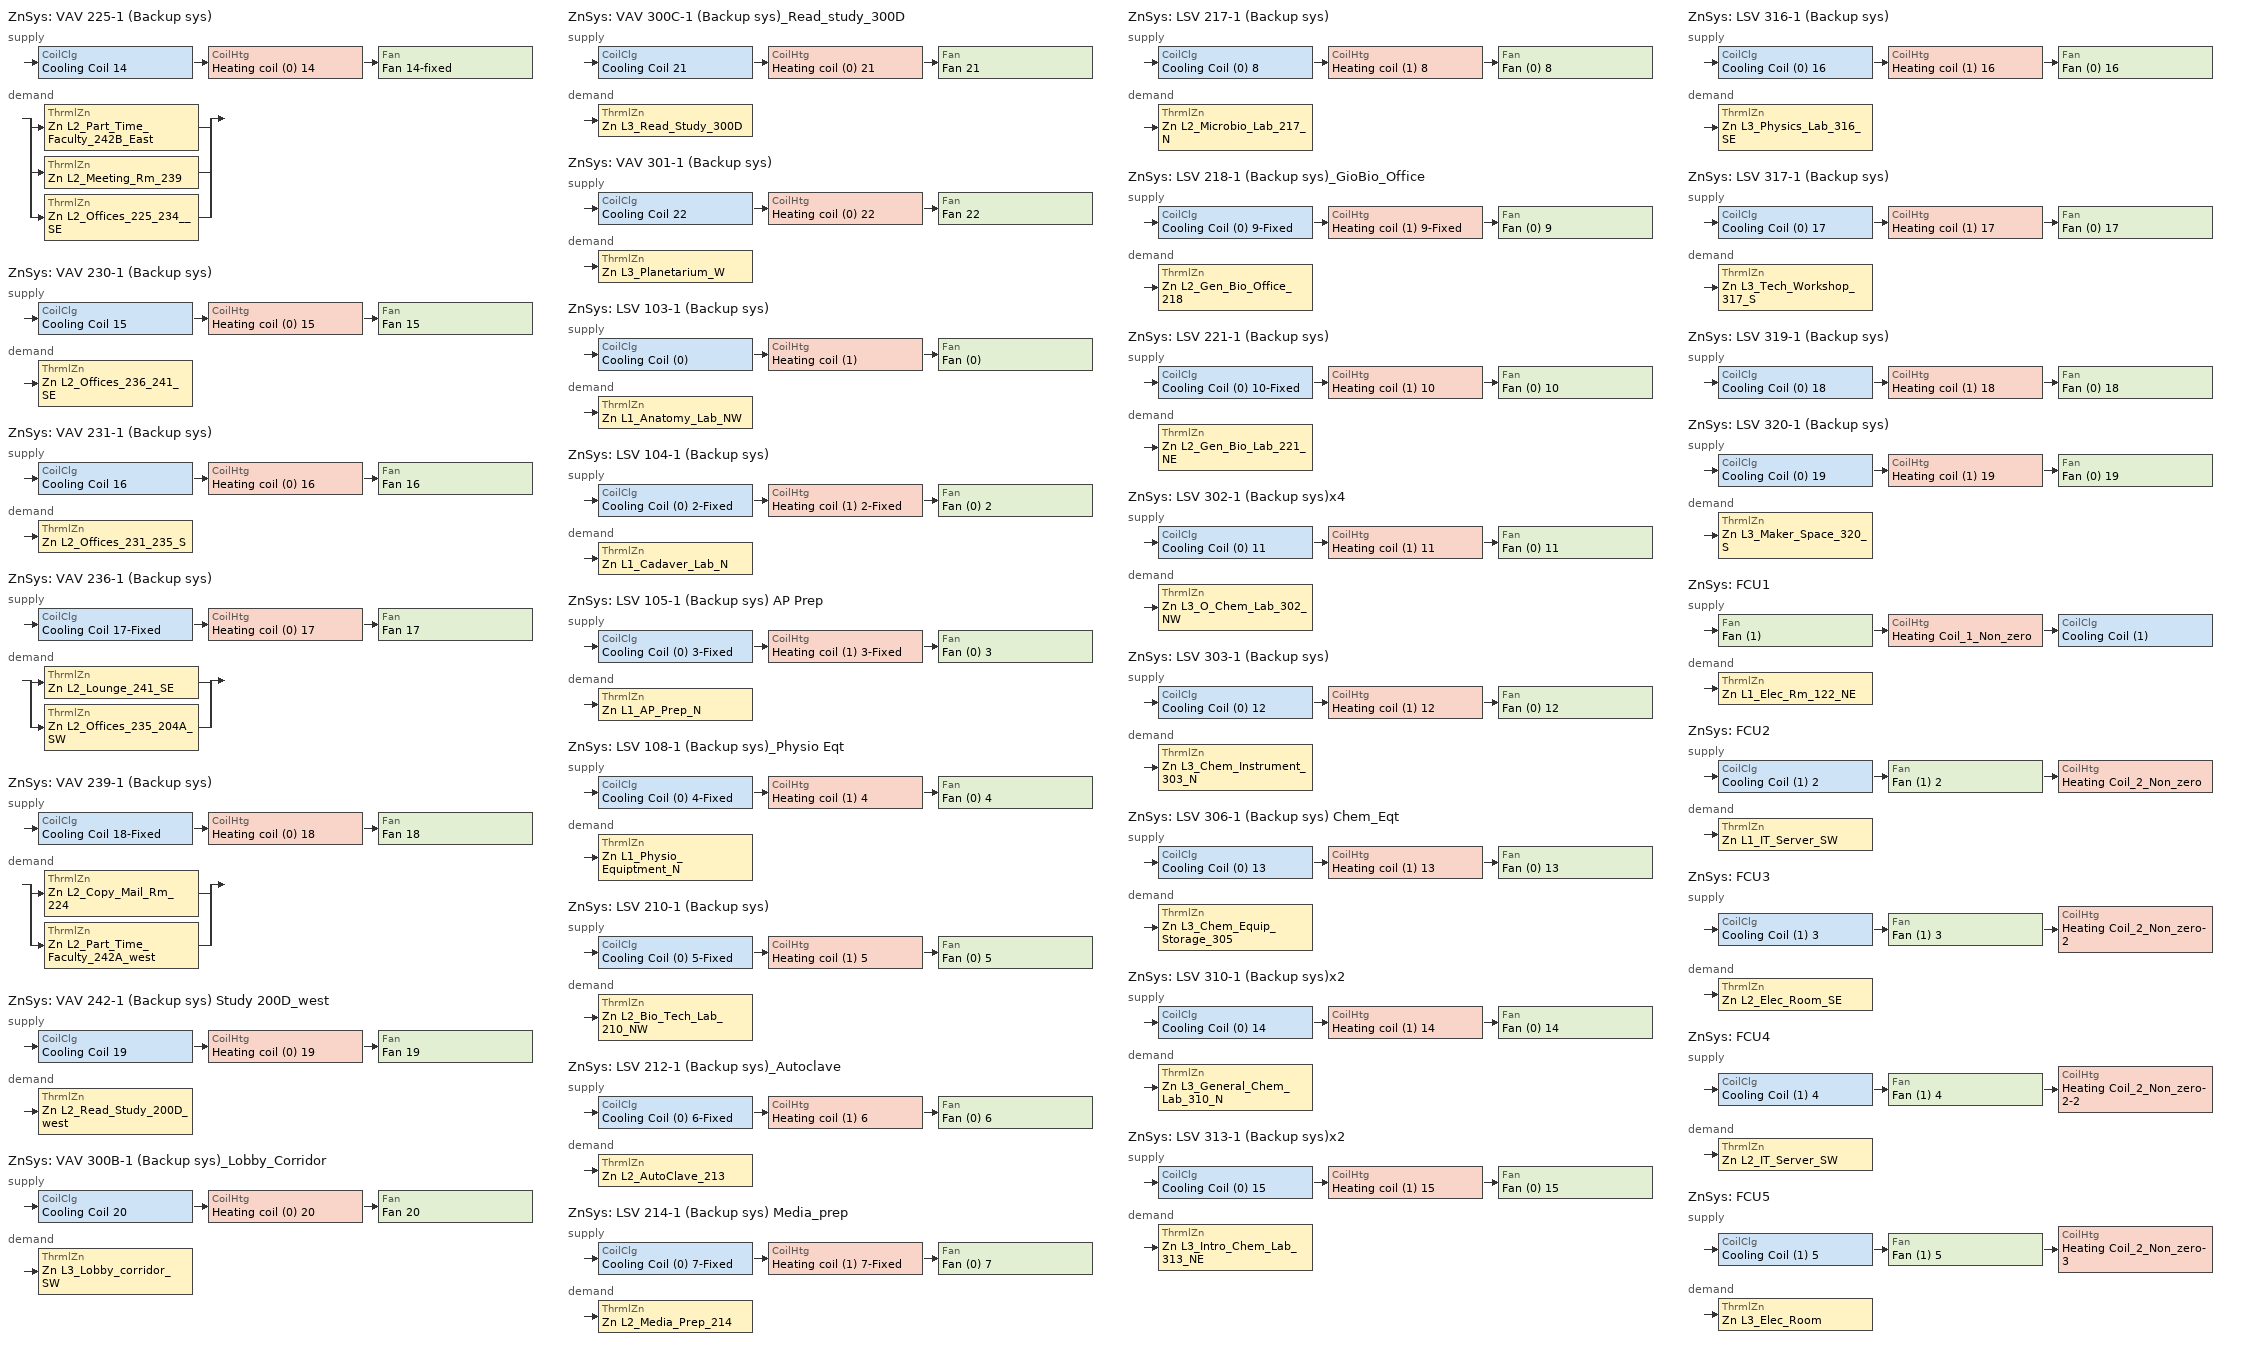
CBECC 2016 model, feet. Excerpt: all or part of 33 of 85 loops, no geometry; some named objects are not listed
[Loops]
ZnSys 'VAV 225-1 (Backup sys)'
 supply: CoilClg 'Cooling Coil 14' > CoilHtg 'Heating coil (0) 14' > Fan 'Fan 14-fixed'
 demand: split
  | ThrmlZn 'Zn L2_Part_Time_Faculty_242B_East'
  | ThrmlZn 'Zn L2_Meeting_Rm_239'
  | ThrmlZn 'Zn L2_Offices_225_234__SE'
ZnSys 'VAV 230-1 (Backup sys)'
 supply: CoilClg 'Cooling Coil 15' > CoilHtg 'Heating coil (0) 15' > Fan 'Fan 15'
 demand: ThrmlZn 'Zn L2_Offices_236_241_SE'
ZnSys 'VAV 231-1 (Backup sys)'
 supply: CoilClg 'Cooling Coil 16' > CoilHtg 'Heating coil (0) 16' > Fan 'Fan 16'
 demand: ThrmlZn 'Zn L2_Offices_231_235_S'
ZnSys 'VAV 236-1 (Backup sys)'
 supply: CoilClg 'Cooling Coil 17-Fixed' > CoilHtg 'Heating coil (0) 17' > Fan 'Fan 17'
 demand: split
  | ThrmlZn 'Zn L2_Lounge_241_SE'
  | ThrmlZn 'Zn L2_Offices_235_204A_SW'
ZnSys 'VAV 239-1 (Backup sys)'
 supply: CoilClg 'Cooling Coil 18-Fixed' > CoilHtg 'Heating coil (0) 18' > Fan 'Fan 18'
 demand: split
  | ThrmlZn 'Zn L2_Copy_Mail_Rm_224'
  | ThrmlZn 'Zn L2_Part_Time_Faculty_242A_west'
ZnSys 'VAV 242-1 (Backup sys) Study 200D_west'
 supply: CoilClg 'Cooling Coil 19' > CoilHtg 'Heating coil (0) 19' > Fan 'Fan 19'
 demand: ThrmlZn 'Zn L2_Read_Study_200D_west'
ZnSys 'VAV 300B-1 (Backup sys)_Lobby_Corridor'
 supply: CoilClg 'Cooling Coil 20' > CoilHtg 'Heating coil (0) 20' > Fan 'Fan 20'
 demand: ThrmlZn 'Zn L3_Lobby_corridor_SW'
ZnSys 'VAV 300C-1 (Backup sys)_Read_study_300D'
 supply: CoilClg 'Cooling Coil 21' > CoilHtg 'Heating coil (0) 21' > Fan 'Fan 21'
 demand: ThrmlZn 'Zn L3_Read_Study_300D'
ZnSys 'VAV 301-1 (Backup sys)'
 supply: CoilClg 'Cooling Coil 22' > CoilHtg 'Heating coil (0) 22' > Fan 'Fan 22'
 demand: ThrmlZn 'Zn L3_Planetarium_W'
ZnSys 'LSV 103-1 (Backup sys)'
 supply: CoilClg 'Cooling Coil (0)' > CoilHtg 'Heating coil (1)' > Fan 'Fan (0)'
 demand: ThrmlZn 'Zn L1_Anatomy_Lab_NW'
ZnSys 'LSV 104-1 (Backup sys)'
 supply: CoilClg 'Cooling Coil (0) 2-Fixed' > CoilHtg 'Heating coil (1) 2-Fixed' > Fan 'Fan (0) 2'
 demand: ThrmlZn 'Zn L1_Cadaver_Lab_N'
ZnSys 'LSV 105-1 (Backup sys) AP Prep'
 supply: CoilClg 'Cooling Coil (0) 3-Fixed' > CoilHtg 'Heating coil (1) 3-Fixed' > Fan 'Fan (0) 3'
 demand: ThrmlZn 'Zn L1_AP_Prep_N'
ZnSys 'LSV 108-1 (Backup sys)_Physio Eqt'
 supply: CoilClg 'Cooling Coil (0) 4-Fixed' > CoilHtg 'Heating coil (1) 4' > Fan 'Fan (0) 4'
 demand: ThrmlZn 'Zn L1_Physio_Equiptment_N'
ZnSys 'LSV 210-1 (Backup sys)'
 supply: CoilClg 'Cooling Coil (0) 5-Fixed' > CoilHtg 'Heating coil (1) 5' > Fan 'Fan (0) 5'
 demand: ThrmlZn 'Zn L2_Bio_Tech_Lab_210_NW'
ZnSys 'LSV 212-1 (Backup sys)_Autoclave'
 supply: CoilClg 'Cooling Coil (0) 6-Fixed' > CoilHtg 'Heating coil (1) 6' > Fan 'Fan (0) 6'
 demand: ThrmlZn 'Zn L2_AutoClave_213'
ZnSys 'LSV 214-1 (Backup sys) Media_prep'
 supply: CoilClg 'Cooling Coil (0) 7-Fixed' > CoilHtg 'Heating coil (1) 7-Fixed' > Fan 'Fan (0) 7'
 demand: ThrmlZn 'Zn L2_Media_Prep_214'
ZnSys 'LSV 217-1 (Backup sys) '
 supply: CoilClg 'Cooling Coil (0) 8' > CoilHtg 'Heating coil (1) 8' > Fan 'Fan (0) 8'
 demand: ThrmlZn 'Zn L2_Microbio_Lab_217_N'
ZnSys 'LSV 218-1 (Backup sys)_GioBio_Office'
 supply: CoilClg 'Cooling Coil (0) 9-Fixed' > CoilHtg 'Heating coil (1) 9-Fixed' > Fan 'Fan (0) 9'
 demand: ThrmlZn 'Zn L2_Gen_Bio_Office_218'
ZnSys 'LSV 221-1 (Backup sys)'
 supply: CoilClg 'Cooling Coil (0) 10-Fixed' > CoilHtg 'Heating coil (1) 10' > Fan 'Fan (0) 10'
 demand: ThrmlZn 'Zn L2_Gen_Bio_Lab_221_NE'
ZnSys 'LSV 302-1 (Backup sys)x4'
 supply: CoilClg 'Cooling Coil (0) 11' > CoilHtg 'Heating coil (1) 11' > Fan 'Fan (0) 11'
 demand: ThrmlZn 'Zn L3_O_Chem_Lab_302_NW'
ZnSys 'LSV 303-1 (Backup sys)'
 supply: CoilClg 'Cooling Coil (0) 12' > CoilHtg 'Heating coil (1) 12' > Fan 'Fan (0) 12'
 demand: ThrmlZn 'Zn L3_Chem_Instrument_303_N'
ZnSys 'LSV 306-1 (Backup sys) Chem_Eqt'
 supply: CoilClg 'Cooling Coil (0) 13' > CoilHtg 'Heating coil (1) 13' > Fan 'Fan (0) 13'
 demand: ThrmlZn 'Zn L3_Chem_Equip_Storage_305'
ZnSys 'LSV 310-1 (Backup sys)x2'
 supply: CoilClg 'Cooling Coil (0) 14' > CoilHtg 'Heating coil (1) 14' > Fan 'Fan (0) 14'
 demand: ThrmlZn 'Zn L3_General_Chem_Lab_310_N'
ZnSys 'LSV 313-1 (Backup sys)x2'
 supply: CoilClg 'Cooling Coil (0) 15' > CoilHtg 'Heating coil (1) 15' > Fan 'Fan (0) 15'
 demand: ThrmlZn 'Zn L3_Intro_Chem_Lab_313_NE'
ZnSys 'LSV 316-1 (Backup sys)'
 supply: CoilClg 'Cooling Coil (0) 16' > CoilHtg 'Heating coil (1) 16' > Fan 'Fan (0) 16'
 demand: ThrmlZn 'Zn L3_Physics_Lab_316_SE'
ZnSys 'LSV 317-1 (Backup sys) '
 supply: CoilClg 'Cooling Coil (0) 17' > CoilHtg 'Heating coil (1) 17' > Fan 'Fan (0) 17'
 demand: ThrmlZn 'Zn L3_Tech_Workshop_317_S'
ZnSys 'LSV 319-1 (Backup sys)  '
 supply: CoilClg 'Cooling Coil (0) 18' > CoilHtg 'Heating coil (1) 18' > Fan 'Fan (0) 18'
ZnSys 'LSV 320-1 (Backup sys)'
 supply: CoilClg 'Cooling Coil (0) 19' > CoilHtg 'Heating coil (1) 19' > Fan 'Fan (0) 19'
 demand: ThrmlZn 'Zn L3_Maker_Space_320_S'
ZnSys 'FCU1'
 supply: Fan 'Fan (1)' > CoilHtg 'Heating Coil_1_Non_zero' > CoilClg 'Cooling Coil (1)'
 demand: ThrmlZn 'Zn L1_Elec_Rm_122_NE'
ZnSys 'FCU2'
 supply: CoilClg 'Cooling Coil (1) 2' > Fan 'Fan (1) 2' > CoilHtg 'Heating Coil_2_Non_zero'
 demand: ThrmlZn 'Zn L1_IT_Server_SW'
ZnSys 'FCU3'
 supply: CoilClg 'Cooling Coil (1) 3' > Fan 'Fan (1) 3' > CoilHtg 'Heating Coil_2_Non_zero-2'
 demand: ThrmlZn 'Zn L2_Elec_Room_SE'
ZnSys 'FCU4'
 supply: CoilClg 'Cooling Coil (1) 4' > Fan 'Fan (1) 4' > CoilHtg 'Heating Coil_2_Non_zero-2-2'
 demand: ThrmlZn 'Zn L2_IT_Server_SW'
ZnSys 'FCU5'
 supply: CoilClg 'Cooling Coil (1) 5' > Fan 'Fan (1) 5' > CoilHtg 'Heating Coil_2_Non_zero-3'
 demand: ThrmlZn 'Zn L3_Elec_Room'
[ZnSys] Status=New; FanCtrl=Cycling; Cnt=1; IsComplexSys=0; DuctIns=0; DuctLctn=None; HERSDuctReq=0; HERSDuctTested=0; NRCAMch02A=0; NRCAMch06A=0; NRCAMch07A=0; NRCAMch08A=0; NRCAMch10A=0; NRCAMch11A=0; NRCAMch12A=0; NRCAMch13A=0; NRCAMch14A=0; NRCAMch16A=0; NRCAMch18A=0
Name | Type
VAV 225-1 (Backup sys); VAV 230-1 (Backup sys); VAV 231-1 (Backup sys); VAV 236-1 (Backup sys); VAV 239-1 (Backup sys); VAV 242-1 (Backup sys) Study 200D_west; VAV 300B-1 (Backup sys)_Lobby_Corridor; VAV 300C-1 (Backup sys)_Read_study_300D; VAV 301-1 (Backup sys); LSV 104-1 (Backup sys); LSV 105-1 (Backup sys) AP Prep; LSV 108-1 (Backup sys)_Physio Eqt; LSV 210-1 (Backup sys); LSV 212-1 (Backup sys)_Autoclave; LSV 214-1 (Backup sys) Media_prep; LSV 217-1 (Backup sys) ; LSV 218-1 (Backup sys)_GioBio_Office; LSV 221-1 (Backup sys); LSV 303-1 (Backup sys); LSV 306-1 (Backup sys) Chem_Eqt; LSV 316-1 (Backup sys); LSV 317-1 (Backup sys) ; LSV 319-1 (Backup sys)  ; LSV 320-1 (Backup sys) | SZHP
LSV 103-1 (Backup sys); LSV 302-1 (Backup sys)x4; LSV 310-1 (Backup sys)x2; LSV 313-1 (Backup sys)x2; FCU1; FCU2; FCU3; FCU4; FCU5 | FPFC
[CoilClg] CoilHdDsgn=2.5
Name | Sys | Type | FluidSegInRef | FluidSegOutRef | CapTotGrossRtd | CapTotNetRtd | DXSEER | DXEER | BypassMinEffCheck | DXIEER
Cooling Coil 14 | VAV 225-1 (Backup sys) | DirectExpansion | ASHP Supply Cold Water | ASHP Return Cold Water | 25616 | 25616 | 13.9 | 9.8 | 1
Cooling Coil 15 | VAV 230-1 (Backup sys) | DirectExpansion | ASHP Supply Cold Water | ASHP Return Cold Water | 25616 | 25616 | 13.9 | 9.8 | 1
Cooling Coil 16 | VAV 231-1 (Backup sys) | DirectExpansion | ASHP Supply Cold Water | ASHP Return Cold Water | 25616 | 25616 | 13.9 | 9.8 | 1
Cooling Coil 17-Fixed | VAV 236-1 (Backup sys) | DirectExpansion | ASHP Supply Cold Water | ASHP Return Cold Water | 12909 | 19363 | 13.9 | 9.8 | 1
Cooling Coil 18-Fixed | VAV 239-1 (Backup sys) | DirectExpansion | ASHP Supply Cold Water | ASHP Return Cold Water | 12909 | 19363 | 13.9 | 9.8 | 1
Cooling Coil 19 | VAV 242-1 (Backup sys) Study 200D_west | DirectExpansion | ASHP Supply Cold Water | ASHP Return Cold Water | 12909 | 12909 | 13.9 | 8.9 | 1
Cooling Coil 20 | VAV 300B-1 (Backup sys)_Lobby_Corridor | DirectExpansion | ASHP Supply Cold Water | ASHP Return Cold Water | 59176 | 59176 | 13.9 | 9.8 | 1
Cooling Coil 21 | VAV 300C-1 (Backup sys)_Read_study_300D | DirectExpansion | ASHP Supply Cold Water | ASHP Return Cold Water | 38852 | 38852 | 13.9 | 9.8 | 1
Cooling Coil 22 | VAV 301-1 (Backup sys) | DirectExpansion |  |  | 59176 | 59176 | 13.9 | 9.8 | 1
Cooling Coil (0) | LSV 103-1 (Backup sys) | ChilledWater | ASHP Supply Cold Water | ASHP Return Cold Water | 165378 | 165378 |  | 9.8 | 1 | 12.2
Cooling Coil (0) 2-Fixed | LSV 104-1 (Backup sys) | DirectExpansion | ASHP Supply Cold Water | ASHP Return Cold Water | 46957 | 93914 | 13.9 | 9.8 | 1
Cooling Coil (0) 3-Fixed | LSV 105-1 (Backup sys) AP Prep | DirectExpansion | ASHP Supply Cold Water | ASHP Return Cold Water | 21323 | 106615 | 13.9 | 9.8 | 1
Cooling Coil (0) 4-Fixed | LSV 108-1 (Backup sys)_Physio Eqt | DirectExpansion | ASHP Supply Cold Water | ASHP Return Cold Water | 73213 | 109819 |  | 9.8 | 1 | 12.7
Cooling Coil (0) 5-Fixed | LSV 210-1 (Backup sys) | DirectExpansion | ASHP Supply Cold Water | ASHP Return Cold Water | 73213 | 109819 |  | 9.8 | 1 | 12.7
Cooling Coil (0) 6-Fixed | LSV 212-1 (Backup sys)_Autoclave | DirectExpansion | ASHP Supply Cold Water | ASHP Return Cold Water | 73213 | 109819 |  | 9.8 | 1 | 12.7
Cooling Coil (0) 7-Fixed | LSV 214-1 (Backup sys) Media_prep | DirectExpansion | ASHP Supply Cold Water | ASHP Return Cold Water | 46957 | 93914 | 13.9 | 9.8 | 1 | 12.2
Cooling Coil (0) 8 | LSV 217-1 (Backup sys)  | DirectExpansion | ASHP Supply Cold Water | ASHP Return Cold Water | 73213 | 73213 |  | 9.8 | 1 | 12.7
Cooling Coil (0) 9-Fixed | LSV 218-1 (Backup sys)_GioBio_Office | DirectExpansion | ASHP Supply Cold Water | ASHP Return Cold Water | 21323 | 106615 | 13.9 | 9.8 | 1
Cooling Coil (0) 10-Fixed | LSV 221-1 (Backup sys) | DirectExpansion | ASHP Supply Cold Water | ASHP Return Cold Water | 73213 | 109819 |  | 9.8 | 1 | 12.7
Cooling Coil (0) 11 | LSV 302-1 (Backup sys)x4 | ChilledWater | ASHP Supply Cold Water | ASHP Return Cold Water | 661512 | 661512 |  | 9.8 | 0 | 11.4
Cooling Coil (0) 12 | LSV 303-1 (Backup sys) | DirectExpansion | ASHP Supply Cold Water | ASHP Return Cold Water | 33990 | 33990 | 13.9 | 9.8 | 1
Cooling Coil (0) 13 | LSV 306-1 (Backup sys) Chem_Eqt | DirectExpansion | ASHP Supply Cold Water | ASHP Return Cold Water | 102250 | 102250 |  | 9.8 | 1 | 12.7
Cooling Coil (0) 14 | LSV 310-1 (Backup sys)x2 | ChilledWater | ASHP Supply Cold Water | ASHP Return Cold Water | 204500 | 204500 |  | 9.8 | 0 | 12.2
Cooling Coil (0) 15 | LSV 313-1 (Backup sys)x2 | ChilledWater | ASHP Supply Cold Water | ASHP Return Cold Water | 204500 | 204500 |  | 9.8 | 1 | 12.2
Cooling Coil (0) 16 | LSV 316-1 (Backup sys) | DirectExpansion | ASHP Supply Cold Water | ASHP Return Cold Water | 73213 | 73213 |  | 9.8 | 1 | 12.7
Cooling Coil (0) 17 | LSV 317-1 (Backup sys)  | DirectExpansion | ASHP Supply Cold Water | ASHP Return Cold Water | 21323 | 21323 | 13.9 | 9.8 | 1
Cooling Coil (0) 18 | LSV 319-1 (Backup sys)   | DirectExpansion | ASHP Supply Cold Water | ASHP Return Cold Water | 102250 | 102250 |  | 9.8 | 1 | 12.7
Cooling Coil (0) 19 | LSV 320-1 (Backup sys) | DirectExpansion | ASHP Supply Cold Water | ASHP Return Cold Water | 33990 | 33990 | 13.9 | 9.8 | 1
Cooling Coil (1) | FCU1 | ChilledWater | ASHP Supply Cold Water | ASHP Return Cold Water | 1600 |  |  |  | 0
Cooling Coil (1) 2 | FCU2 | ChilledWater | ASHP Supply Cold Water | ASHP Return Cold Water | 48000 |  |  |  | 0
Cooling Coil (1) 3 | FCU3 | ChilledWater | ASHP Supply Cold Water | ASHP Return Cold Water | 6300 |  |  |  | 0
Cooling Coil (1) 4 | FCU4 | ChilledWater | ASHP Supply Cold Water | ASHP Return Cold Water | 48000 |  |  |  | 0
Cooling Coil (1) 5 | FCU5 | ChilledWater | ASHP Supply Cold Water | ASHP Return Cold Water | 6300 |  |  |  | 0
[CoilHtg] FluidSegInRef=ASHP Supply Hot Water; FluidSegOutRef=ASHP Return Hot Water
Name | Sys | Type | CoilHdDsgn | CapTotGrossRtd | CapTotNetRtd | HtPumpHSPF | HtPumpCOP | BypassMinEffCheck
Heating coil (0) 14 | VAV 225-1 (Backup sys) | HeatPump | 2.5 | 31818 | 31818 | 7.7 | 2.9
Heating coil (0) 15 | VAV 230-1 (Backup sys) | HeatPump | 2.5 | 31818 | 31818 | 7.7 | 2.9
Heating coil (0) 16 | VAV 231-1 (Backup sys) | HeatPump | 2.5 | 31818 | 31818 | 7.7 | 2.9
Heating coil (0) 17 | VAV 236-1 (Backup sys) | HeatPump | 2.5 | 16210 | 16210 | 7.7 | 2.9
Heating coil (0) 18 | VAV 239-1 (Backup sys) | HeatPump | 2.5 | 16210 | 16210 | 7.7 | 2.9
Heating coil (0) 19 | VAV 242-1 (Backup sys) Study 200D_west | HeatPump | 2.5 | 43682 | 43682 | 7.7 | 2.9
Heating coil (0) 20 | VAV 300B-1 (Backup sys)_Lobby_Corridor | HeatPump | 2.5 | 66588 | 66588 | 7.7 | 2.9
Heating coil (0) 21 | VAV 300C-1 (Backup sys)_Read_study_300D | HeatPump | 2.5 | 43682 | 43682 | 7.7 | 2.9
Heating coil (0) 22 | VAV 301-1 (Backup sys) | HeatPump | 2.5 | 262103 | 262103 | 7.7 | 2.9
Heating coil (1) | LSV 103-1 (Backup sys) | HotWater | 2.5 | 262106 | 262106 |  | 2.9 | 1
Heating coil (1) 2-Fixed | LSV 104-1 (Backup sys) | HeatPump | 2.5 | 73838 | 110757 | 7.7 | 2.9 | 1
Heating coil (1) 3-Fixed | LSV 105-1 (Backup sys) AP Prep | HeatPump | 2.5 | 33703 | 101109 | 7.7 | 2.9 | 1
Heating coil (1) 4 | LSV 108-1 (Backup sys)_Physio Eqt | HeatPump | 2.5 | 116445 | 116445 |  | 2.9 | 1
Heating coil (1) 5 | LSV 210-1 (Backup sys) | HeatPump | 2.5 | 116445 | 116445 |  | 2.9 | 1
Heating coil (1) 6 | LSV 212-1 (Backup sys)_Autoclave | HeatPump | 2.5 | 116445 | 116445 |  | 2.9 | 1
Heating coil (1) 7-Fixed | LSV 214-1 (Backup sys) Media_prep | HeatPump | 2.5 | 73838 | 147676 | 7.7 | 2.9 | 1
Heating coil (1) 8 | LSV 217-1 (Backup sys)  | HeatPump | 2.5 | 116445 | 116445 |  | 2.9 | 1
Heating coil (1) 9-Fixed | LSV 218-1 (Backup sys)_GioBio_Office | HeatPump | 2.5 | 33703 | 101109 | 7.7 | 2.9 | 1
Heating coil (1) 10 | LSV 221-1 (Backup sys) | HeatPump | 2.5 | 116445 | 116445 |  | 2.9 | 1
Heating coil (1) 11 | LSV 302-1 (Backup sys)x4 | HotWater | 2.5 | 1.04841e+06 | 1.04841e+06 |  | 2.9 | 1
Heating coil (1) 12 | LSV 303-1 (Backup sys) | HeatPump | 2.5 | 53589 | 53589 | 7.7 | 2.9
Heating coil (1) 13 | LSV 306-1 (Backup sys) Chem_Eqt | HeatPump | 2.5 | 162224 | 162224 |  | 2.9 | 1
Heating coil (1) 14 | LSV 310-1 (Backup sys)x2 | HotWater | 2.5 | 324000 | 324000 |  | 2.9 | 1
Heating coil (1) 15 | LSV 313-1 (Backup sys)x2 | HotWater | 2.5 | 324448 | 324448 |  | 2.9 | 1
Heating coil (1) 16 | LSV 316-1 (Backup sys) | HeatPump | 2.5 | 116445 | 116445 |  | 2.9 | 1
Heating coil (1) 17 | LSV 317-1 (Backup sys)  | HeatPump | 2.5 | 33703 | 33703 | 7.7 | 2.9
Heating coil (1) 18 | LSV 319-1 (Backup sys)   | HeatPump | 2.5 | 162224 | 162224 |  | 2.9 | 1
Heating coil (1) 19 | LSV 320-1 (Backup sys) | HeatPump | 2.5 | 53589 | 53589 | 7.7 | 2.9
Heating Coil_1_Non_zero | FCU1 | HotWater |  | 1
Heating Coil_2_Non_zero | FCU2 | HotWater |  | 1
Heating Coil_2_Non_zero-2 | FCU3 | HotWater |  | 1
Heating Coil_2_Non_zero-2-2 | FCU4 | HotWater |  | 1
Heating Coil_2_Non_zero-3 | FCU5 | HotWater |  | 1
[Fan] CtrlMthd=VariableSpeedDrive; Class=Centrifugal; CentType=AirFoil; ModelingMthd=StaticPressure; FlowMin=0; FlowEff=0.35; TotStaticPress=0; MtrType=Open; MtrPoleCnt=4; MtrPos=InAirStream
Name | Sys | FlowCap | MtrHP | MtrEff
Fan 14-fixed | VAV 225-1 (Backup sys) | 840 | 0.083 | 0.855
Fan 15 | VAV 230-1 (Backup sys) | 560 | 0.083 | 0.855
Fan 16 | VAV 231-1 (Backup sys) | 560 | 0.083 | 0.855
Fan 17 | VAV 236-1 (Backup sys) | 560 | 0.083 | 0.855
Fan 18 | VAV 239-1 (Backup sys) | 560 | 0.083 | 0.855
Fan 19 | VAV 242-1 (Backup sys) Study 200D_west | 560 | 0.083 | 0.855
Fan 20 | VAV 300B-1 (Backup sys)_Lobby_Corridor | 560 | 0.083 | 0.855
Fan 21 | VAV 300C-1 (Backup sys)_Read_study_300D | 560 | 0.083 | 0.855
Fan 22 | VAV 301-1 (Backup sys) | 560 | 0.083 | 0.855
Fan (0) | LSV 103-1 (Backup sys) | 3360 | 0 | 0.4
Fan (0) 2 | LSV 104-1 (Backup sys) | 3360 | 0 | 0.4
Fan (0) 3 | LSV 105-1 (Backup sys) AP Prep | 3360 | 0 | 0.4
Fan (0) 4 | LSV 108-1 (Backup sys)_Physio Eqt | 3360 | 0 | 0.4
Fan (0) 5 | LSV 210-1 (Backup sys) | 3360 | 0 | 0.4
Fan (0) 6 | LSV 212-1 (Backup sys)_Autoclave | 3360 | 0 | 0.4
Fan (0) 7 | LSV 214-1 (Backup sys) Media_prep | 3360 | 0 | 0.4
Fan (0) 8 | LSV 217-1 (Backup sys)  | 3360 | 0 | 0.4
Fan (0) 9 | LSV 218-1 (Backup sys)_GioBio_Office | 3360 | 0 | 0.4
Fan (0) 10 | LSV 221-1 (Backup sys) | 3360 | 0 | 0.4
Fan (0) 11 | LSV 302-1 (Backup sys)x4 | 3360 | 0 | 0.4
Fan (0) 12 | LSV 303-1 (Backup sys) | 3360 | 0 | 0.4
Fan (0) 13 | LSV 306-1 (Backup sys) Chem_Eqt | 3360 | 0 | 0.4
Fan (0) 14 | LSV 310-1 (Backup sys)x2 | 3360 | 0 | 0.4
Fan (0) 15 | LSV 313-1 (Backup sys)x2 | 3360 | 0 | 0.4
Fan (0) 16 | LSV 316-1 (Backup sys) | 3360 | 0 | 0.4
Fan (0) 17 | LSV 317-1 (Backup sys)  | 3360 | 0 | 0.4
Fan (0) 18 | LSV 319-1 (Backup sys)   | 3360 | 0 | 0.4
Fan (0) 19 | LSV 320-1 (Backup sys) | 3360 | 0 | 0.4
Fan (1) | FCU1 | 1400 | 0.5 | 0.855
Fan (1) 2 | FCU2 | 2200 | 0.5 | 0.855
Fan (1) 3 | FCU3 | 500 | 0.5 | 0.855
Fan (1) 4 | FCU4 | 2200 | 0.5 | 0.855
Fan (1) 5 | FCU5 | 500 | 0.5 | 0.855
